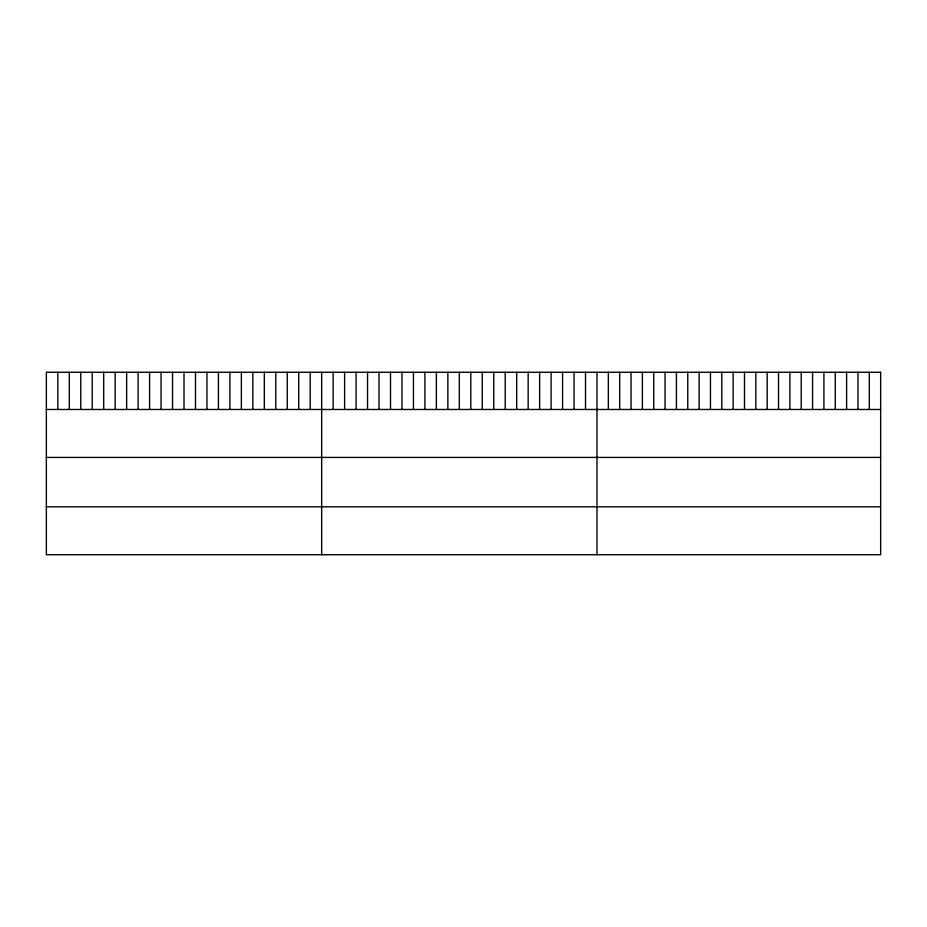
<?xml version="1.0" encoding="UTF-8"?>
<svg xmlns="http://www.w3.org/2000/svg" width="927" height="927" viewBox="0 0 927 927"><rect width="100%" height="100%" fill="white"/><g stroke="black" fill="none" stroke-linecap="round" stroke-linejoin="round"><path stroke-width="1.39" d="M46.35 409.479L880.65 409.479M46.35 457.417L880.65 457.417M46.35 506.802L880.65 506.802M869.306 372.272L869.306 409.479M857.962 372.272L857.962 409.479M846.606 372.272L846.606 409.479M835.262 372.272L835.262 409.479M823.918 372.272L823.918 409.479M812.573 372.272L812.573 409.479M801.229 372.272L801.229 409.479M789.874 372.272L789.874 409.479M778.529 372.272L778.529 409.479M767.185 372.272L767.185 409.479M755.841 372.272L755.841 409.479M744.497 372.272L744.497 409.479M733.141 372.272L733.141 409.479M721.797 372.272L721.797 409.479M710.453 372.272L710.453 409.479M699.109 372.272L699.109 409.479M687.764 372.272L687.764 409.479M676.409 372.272L676.409 409.479M665.065 372.272L665.065 409.479M653.72 372.272L653.72 409.479M642.376 372.272L642.376 409.479M631.032 372.272L631.032 409.479M619.676 372.272L619.676 409.479M608.332 372.272L608.332 409.479M596.988 372.272L596.988 554.728M585.516 372.272L585.516 409.479M574.045 372.272L574.045 409.479M562.573 372.272L562.573 409.479M551.101 372.272L551.101 409.479M539.63 372.272L539.63 409.479M528.158 372.272L528.158 409.479M516.687 372.272L516.687 409.479M505.215 372.272L505.215 409.479M493.743 372.272L493.743 409.479M482.272 372.272L482.272 409.479M470.8 372.272L470.8 409.479M459.328 372.272L459.328 409.479M447.857 372.272L447.857 409.479M436.385 372.272L436.385 409.479M424.914 372.272L424.914 409.479M413.442 372.272L413.442 409.479M401.97 372.272L401.97 409.479M390.499 372.272L390.499 409.479M379.027 372.272L379.027 409.479M367.555 372.272L367.555 409.479M356.084 372.272L356.084 409.479M344.612 372.272L344.612 409.479M333.141 372.272L333.141 409.479M321.669 372.272L321.669 554.728M310.197 372.272L310.197 409.479M298.726 372.272L298.726 409.479M287.254 372.272L287.254 409.479M275.782 372.272L275.782 409.479M264.311 372.272L264.311 409.479M252.839 372.272L252.839 409.479M241.368 372.272L241.368 409.479M229.896 372.272L229.896 409.479M218.424 372.272L218.424 409.479M206.953 372.272L206.953 409.479M195.481 372.272L195.481 409.479M184.01 372.272L184.01 409.479M172.538 372.272L172.538 409.479M161.066 372.272L161.066 409.479M149.595 372.272L149.595 409.479M138.123 372.272L138.123 409.479M126.651 372.272L126.651 409.479M115.18 372.272L115.18 409.479M103.708 372.272L103.708 409.479M92.236 372.272L92.236 409.479M80.765 372.272L80.765 409.479M69.293 372.272L69.293 409.479M57.822 372.272L57.822 409.479M880.65 372.272L46.35 372.272L46.35 554.728L880.65 554.728L880.65 372.272"/></g></svg>
